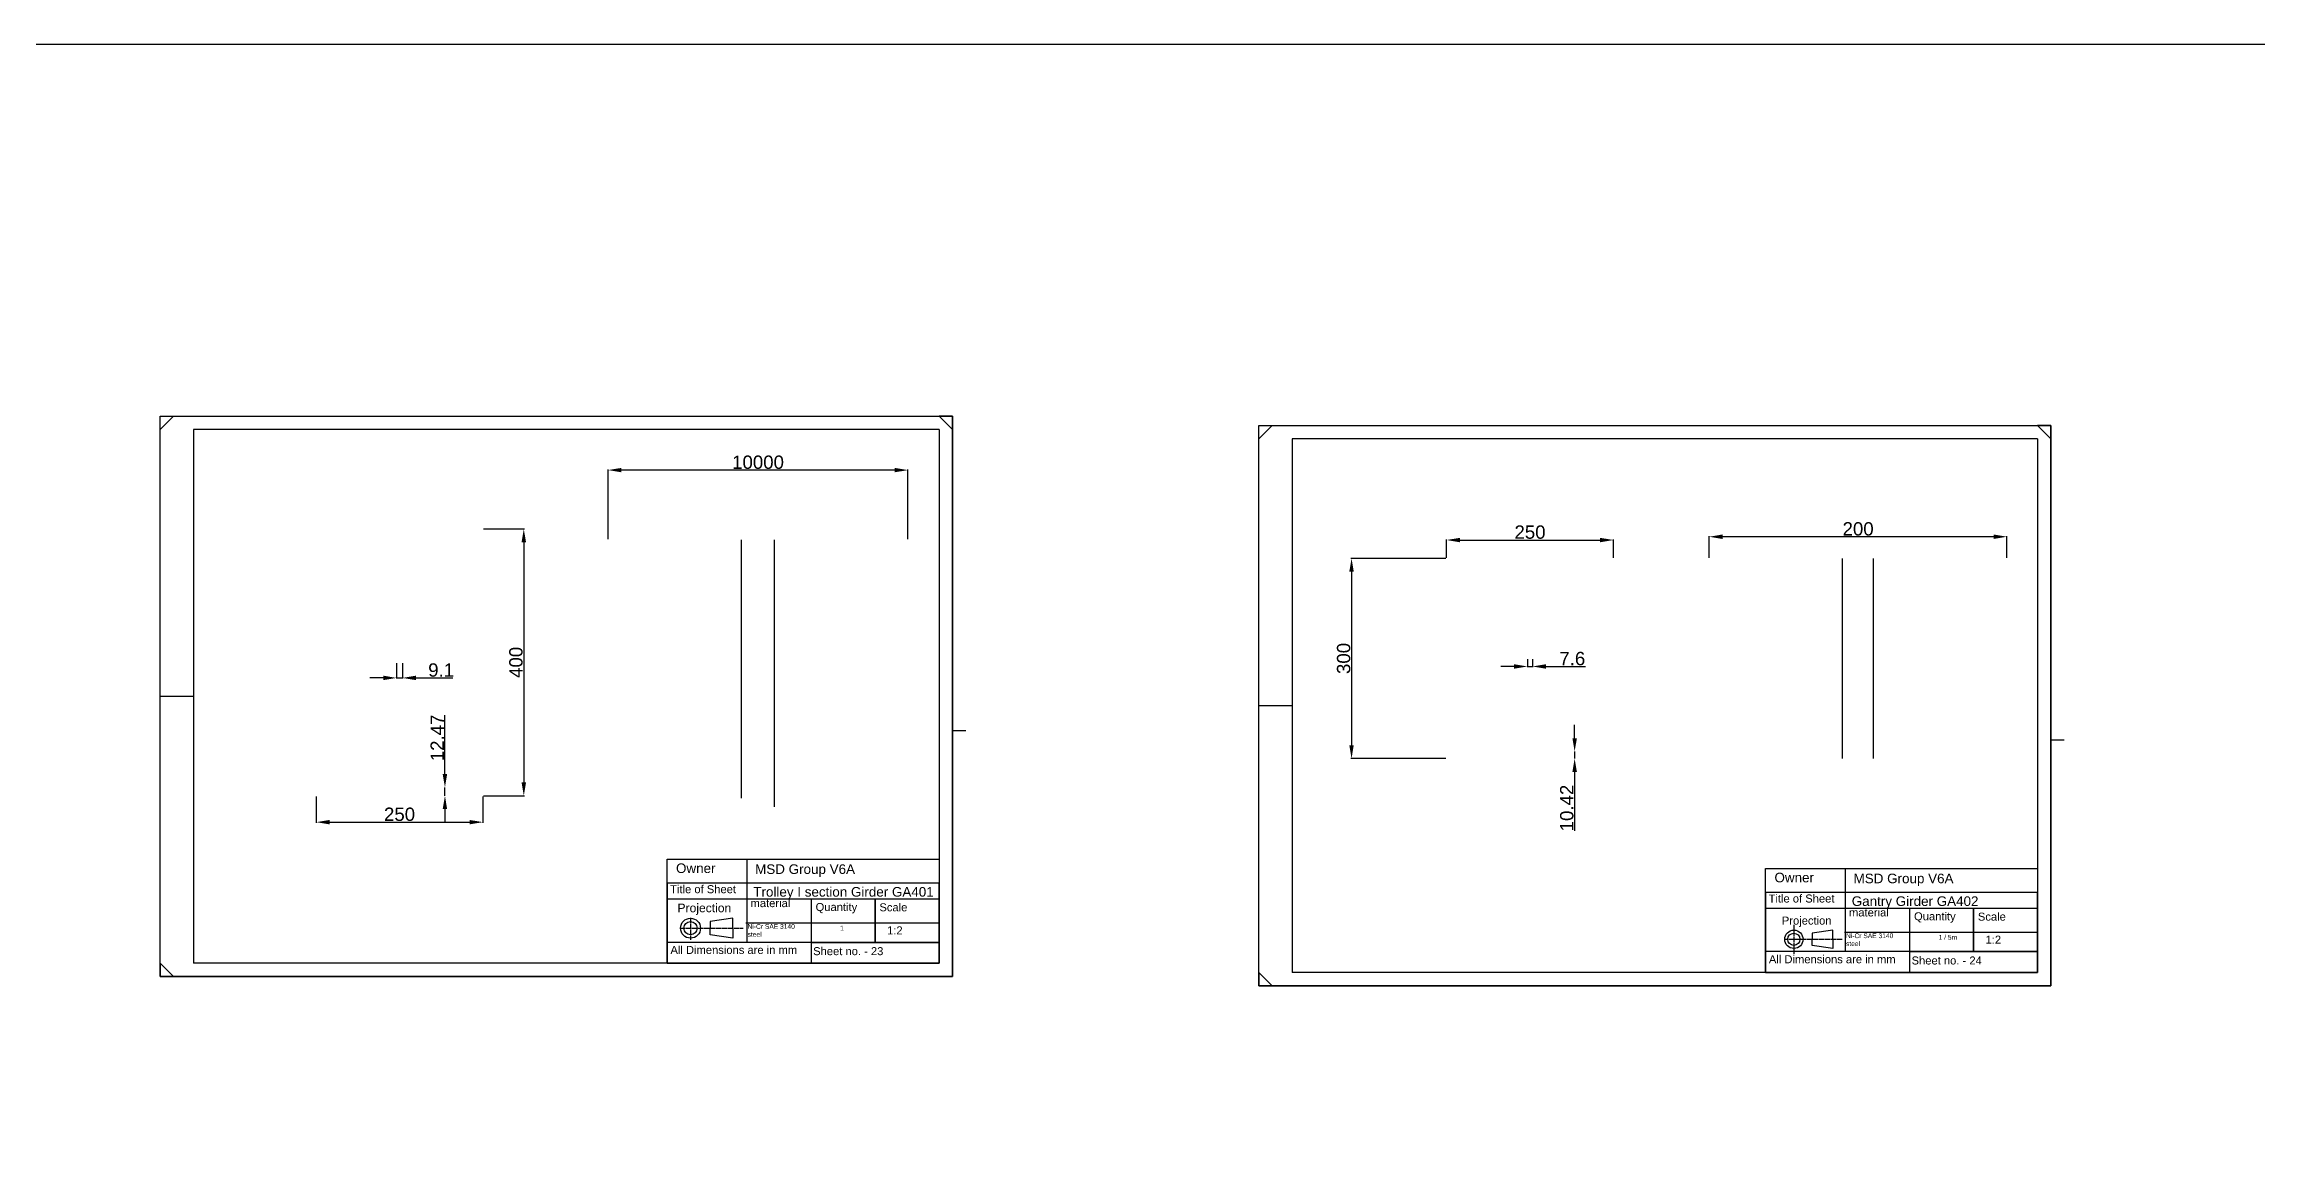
# Model space of a CAD drawing. Header units: millimetres. Extents: x -15074 to 21675, y -7568 to 6574.
# Drawn here: x -2821 to 496, y -4144 to -2509 of the extents above; entities that cross this region are included whole.
import ezdxf

# ---------------------------------------------------------------- set-up
doc = ezdxf.new("R2010")
doc.units = ezdxf.units.MM
doc.linetypes.add('AM_ISO08W050', pattern=[18, 12, -1.5, 3, -1.5])
doc.linetypes.add('AM_ISO08W050x2', pattern=[9, 6, -0.75, 1.5, -0.75])
doc.layers.add('AM_5', color=250, linetype='Continuous', lineweight=25)
doc.layers.add('AM_7', color=142, linetype='AM_ISO08W050', lineweight=25)
doc.styles.get("Standard").update_dxf_attribs({"font": 'arial.ttf'})
doc.linetypes.add('Amzigzag', pattern='A,0.0001,[136,genltshp.shx,S=0.04,R=0,X=0,Y=0],-11', length=11.0001)
doc.dimstyles.new('AM_ISO$0', dxfattribs={"dimtxt": 3.5, "dimasz": 3.5, "dimexe": 1, "dimexo": 1, "dimgap": 1.5, "dimtad": 1, "dimdsep": 46, "dimtxsty": 'Standard', "dimcen": 0, "dimclrd": 256, "dimclre": 256, "dimclrt": 250, "dimadec": 0, "dimazin": 2, "dimtp": 0.1, "dimtm": 0.1, "dimtfac": 0.71, "dimtdec": 3, "dimtmove": 0, "dimatfit": 3, "dimfxl": 1, "dimlwd": -1, "dimlwe": -1, "dimarcsym": 1})

# ---------------------------------------------------------------- blocks, each defined once
blk = doc.blocks.new('*D247')
at = {"layer": 'AM_5', "linetype": 'ByBlock', "transparency": 16777216}
for p, q in [((-2162.6, -3235.9), (-2101.3, -3235.9)), ((-2102.3, -3255.9), (-2102.3, -3615.9)), ((-2162.6, -3635.9), (-2101.3, -3635.9))]:
    blk.add_line(p, q, dxfattribs=at)
at = {"layer": 'AM_5', "transparency": 16777216}
for points in [[(-2105.6, -3255.9), (-2098.9, -3255.9), (-2102.3, -3235.9)], [(-2105.6, -3615.9), (-2098.9, -3615.9), (-2102.3, -3635.9)]]:
    blk.add_solid(points, dxfattribs=at)
at = {"layer": 'Defpoints', "color": 0, "transparency": 16777216}
for p in [(-2163.6, -3235.9), (-2163.6, -3635.9), (-2102.3, -3635.9)]:
    blk.add_point(p, dxfattribs=at)
at = {"layer": 'AM_5', "color": 250, "transparency": 16777216, "insert": (-2114, -3435.9), "char_height": 20, "attachment_point": 5, "rotation": 90}
blk.add_mtext('400', dxfattribs=at)
blk = doc.blocks.new('*D248')
at = {"layer": 'AM_5', "linetype": 'ByBlock', "ltscale": 8, "transparency": 16777216}
for p, q in [((-2413.6, -3636.9), (-2413.6, -3676.4)), ((-2163.6, -3636.9), (-2163.6, -3676.4)), ((-2393.6, -3675.4), (-2183.6, -3675.4))]:
    blk.add_line(p, q, dxfattribs=at)
at = {"layer": 'AM_5', "ltscale": 8, "transparency": 16777216}
for points in [[(-2393.6, -3672.1), (-2393.6, -3678.7), (-2413.6, -3675.4)], [(-2183.6, -3672.1), (-2183.6, -3678.7), (-2163.6, -3675.4)]]:
    blk.add_solid(points, dxfattribs=at)
at = {"layer": 'Defpoints', "color": 0, "ltscale": 8, "transparency": 16777216}
for p in [(-2413.6, -3635.9), (-2163.6, -3635.9), (-2163.6, -3675.4)]:
    blk.add_point(p, dxfattribs=at)
at = {"layer": 'AM_5', "color": 250, "ltscale": 8, "transparency": 16777216, "insert": (-2288.6, -3663.7), "char_height": 20, "attachment_point": 5}
blk.add_mtext('250', dxfattribs=at)
blk = doc.blocks.new('*D249')
at = {"layer": 'AM_5', "linetype": 'ByBlock', "ltscale": 8, "transparency": 16777216}
for p, q in [((-2220.5, -3603.4), (-2220.5, -3514.8)), ((-2220.5, -3635.9), (-2220.5, -3623.4)), ((-2220.5, -3655.9), (-2220.5, -3675.9))]:
    blk.add_line(p, q, dxfattribs=at)
at = {"layer": 'AM_5', "ltscale": 8, "transparency": 16777216}
for points in [[(-2223.9, -3603.4), (-2217.2, -3603.4), (-2220.5, -3623.4)], [(-2223.9, -3655.9), (-2217.2, -3655.9), (-2220.5, -3635.9)]]:
    blk.add_solid(points, dxfattribs=at)
at = {"layer": 'Defpoints', "color": 0, "ltscale": 8, "transparency": 16777216}
for p in [(-2220.5, -3623.4), (-2220.5, -3635.9), (-2220.5, -3635.9)]:
    blk.add_point(p, dxfattribs=at)
at = {"layer": 'AM_5', "color": 250, "ltscale": 8, "transparency": 16777216, "insert": (-2232.1, -3549.1), "char_height": 20, "attachment_point": 5, "rotation": 90}
blk.add_mtext('12.47', dxfattribs=at)
blk = doc.blocks.new('*D250')
at = {"layer": 'AM_5', "linetype": 'ByBlock', "ltscale": 8, "transparency": 16777216}
for p, q in [((-2293.1, -3436.9), (-2293.1, -3460.2)), ((-2284, -3436.9), (-2284, -3460.2)), ((-2313.1, -3459.2), (-2333.1, -3459.2)), ((-2293.1, -3459.2), (-2284, -3459.2)), ((-2264, -3459.2), (-2208.5, -3459.2))]:
    blk.add_line(p, q, dxfattribs=at)
at = {"layer": 'AM_5', "ltscale": 8, "transparency": 16777216}
for points in [[(-2313.1, -3455.8), (-2313.1, -3462.5), (-2293.1, -3459.2)], [(-2264, -3455.8), (-2264, -3462.5), (-2284, -3459.2)]]:
    blk.add_solid(points, dxfattribs=at)
at = {"layer": 'Defpoints', "color": 0, "ltscale": 8, "transparency": 16777216}
for p in [(-2293.1, -3435.9), (-2284, -3435.9), (-2284, -3459.2)]:
    blk.add_point(p, dxfattribs=at)
at = {"layer": 'AM_5', "color": 250, "ltscale": 8, "transparency": 16777216, "insert": (-2226.2, -3447.5), "char_height": 20, "attachment_point": 5}
blk.add_mtext('9.1', dxfattribs=at)
blk = doc.blocks.new('*D251')
at = {"layer": 'AM_5', "linetype": 'ByBlock', "ltscale": 8, "transparency": 16777216}
for p, q in [((-1975.8, -3251.3), (-1975.8, -3146.7)), ((-1546.2, -3147.7), (-1955.8, -3147.7)), ((-1526.2, -3251.3), (-1526.2, -3146.7))]:
    blk.add_line(p, q, dxfattribs=at)
at = {"layer": 'AM_5', "ltscale": 8, "transparency": 16777216}
for points in [[(-1955.8, -3144.4), (-1955.8, -3151), (-1975.8, -3147.7)], [(-1546.2, -3144.4), (-1546.2, -3151), (-1526.2, -3147.7)]]:
    blk.add_solid(points, dxfattribs=at)
at = {"layer": 'Defpoints', "color": 0, "ltscale": 8, "transparency": 16777216}
for p in [(-1975.8, -3147.7), (-1975.8, -3252.3), (-1526.2, -3252.3)]:
    blk.add_point(p, dxfattribs=at)
at = {"layer": 'AM_5', "color": 250, "ltscale": 8, "transparency": 16777216, "insert": (-1751, -3136), "char_height": 20, "attachment_point": 5}
blk.add_mtext('10000', dxfattribs=at)
blk = doc.blocks.new('*D252')
at = {"layer": 'AM_5', "linetype": 'ByBlock', "transparency": 16777216}
for p, q in [((-719.4, -3280), (-862, -3280)), ((-861, -3300), (-861, -3560)), ((-719.4, -3580), (-862, -3580))]:
    blk.add_line(p, q, dxfattribs=at)
at = {"layer": 'AM_5', "transparency": 16777216}
for points in [[(-864.4, -3300), (-857.7, -3300), (-861, -3280)], [(-864.4, -3560), (-857.7, -3560), (-861, -3580)]]:
    blk.add_solid(points, dxfattribs=at)
at = {"layer": 'Defpoints', "color": 0, "transparency": 16777216}
for p in [(-718.4, -3280), (-861, -3580), (-718.4, -3580)]:
    blk.add_point(p, dxfattribs=at)
at = {"layer": 'AM_5', "color": 250, "transparency": 16777216, "insert": (-872.8, -3430), "char_height": 20, "attachment_point": 5, "rotation": 90}
blk.add_mtext('300', dxfattribs=at)
blk = doc.blocks.new('*D253')
at = {"layer": 'AM_5', "linetype": 'ByBlock', "transparency": 16777216}
for p, q in [((-617.2, -3442), (-637.2, -3442)), ((-597.2, -3431), (-597.2, -3443)), ((-597.2, -3442), (-589.6, -3442)), ((-589.6, -3431), (-589.6, -3443)), ((-569.6, -3442), (-510.4, -3442))]:
    blk.add_line(p, q, dxfattribs=at)
at = {"layer": 'AM_5', "transparency": 16777216}
for points in [[(-617.2, -3438.7), (-617.2, -3445.4), (-597.2, -3442)], [(-569.6, -3438.7), (-569.6, -3445.4), (-589.6, -3442)]]:
    blk.add_solid(points, dxfattribs=at)
at = {"layer": 'Defpoints', "color": 0, "transparency": 16777216}
for p in [(-597.2, -3430), (-589.6, -3430), (-589.6, -3442)]:
    blk.add_point(p, dxfattribs=at)
at = {"layer": 'AM_5', "color": 250, "transparency": 16777216, "insert": (-530, -3430.3), "char_height": 20, "attachment_point": 5}
blk.add_mtext('7.6', dxfattribs=at)
blk = doc.blocks.new('*D254')
at = {"layer": 'AM_5', "linetype": 'ByBlock', "transparency": 16777216}
for p, q in [((-526.5, -3549.6), (-526.5, -3529.6)), ((-526.5, -3569.6), (-526.5, -3580)), ((-526.5, -3600), (-526.5, -3688.4))]:
    blk.add_line(p, q, dxfattribs=at)
at = {"layer": 'AM_5', "transparency": 16777216}
for points in [[(-529.8, -3549.6), (-523.1, -3549.6), (-526.5, -3569.6)], [(-529.8, -3600), (-523.1, -3600), (-526.5, -3580)]]:
    blk.add_solid(points, dxfattribs=at)
at = {"layer": 'Defpoints', "color": 0, "transparency": 16777216}
for p in [(-526.5, -3569.6), (-526.5, -3580), (-526.5, -3580)]:
    blk.add_point(p, dxfattribs=at)
at = {"layer": 'AM_5', "color": 250, "transparency": 16777216, "insert": (-538.2, -3654.2), "char_height": 20, "attachment_point": 5, "rotation": 90}
blk.add_mtext('10.42', dxfattribs=at)
blk = doc.blocks.new('*D255')
at = {"layer": 'AM_5', "linetype": 'ByBlock', "transparency": 16777216}
for p, q in [((-718.4, -3279), (-718.4, -3251.5)), ((-698.4, -3252.5), (-488.4, -3252.5)), ((-468.4, -3279), (-468.4, -3251.5))]:
    blk.add_line(p, q, dxfattribs=at)
at = {"layer": 'AM_5', "transparency": 16777216}
for points in [[(-698.4, -3249.2), (-698.4, -3255.9), (-718.4, -3252.5)], [(-488.4, -3249.2), (-488.4, -3255.9), (-468.4, -3252.5)]]:
    blk.add_solid(points, dxfattribs=at)
at = {"layer": 'Defpoints', "color": 0, "transparency": 16777216}
for p in [(-718.4, -3280), (-468.4, -3252.5), (-468.4, -3280)]:
    blk.add_point(p, dxfattribs=at)
at = {"layer": 'AM_5', "color": 250, "transparency": 16777216, "insert": (-593.4, -3240.8), "char_height": 20, "attachment_point": 5}
blk.add_mtext('250', dxfattribs=at)
blk = doc.blocks.new('*D256')
at = {"layer": 'AM_5', "linetype": 'ByBlock', "transparency": 16777216}
for p, q in [((-324.7, -3279), (-324.7, -3246.6)), ((101.8, -3247.6), (-304.7, -3247.6)), ((121.8, -3279), (121.8, -3246.6))]:
    blk.add_line(p, q, dxfattribs=at)
at = {"layer": 'AM_5', "transparency": 16777216}
for points in [[(-304.7, -3244.2), (-304.7, -3250.9), (-324.7, -3247.6)], [(101.8, -3244.2), (101.8, -3250.9), (121.8, -3247.6)]]:
    blk.add_solid(points, dxfattribs=at)
at = {"layer": 'Defpoints', "color": 0, "transparency": 16777216}
for p in [(-324.7, -3247.6), (-324.7, -3280), (121.8, -3280)]:
    blk.add_point(p, dxfattribs=at)
at = {"layer": 'AM_5', "color": 250, "transparency": 16777216, "insert": (-101.4, -3235.9), "char_height": 20, "attachment_point": 5}
blk.add_mtext('200', dxfattribs=at)

msp = doc.modelspace()

# ---------------------------------------------------------------- linework, layer by layer
for p, q in [((-2647.384, -3086.731), (-2627.384, -3066.731)), ((-1459.384, -3086.731), (-1479.384, -3066.731)), ((-1000.206, -3100.698), (-980.206, -3080.698)), ((187.794, -3100.698), (167.794, -3080.698)), ((-2597.384, -3086.731), (-2597.384, -3106.731)), ((-1479.384, -3086.731), (-1479.384, -3106.731)), ((-950.206, -3100.698), (-950.206, -3120.698)), ((167.794, -3100.698), (167.794, -3120.698)), ((-2647.384, -3486.731), (-2597.384, -3486.731)), ((-1000.206, -3500.698), (-950.206, -3500.698)), ((-1459.384, -3537.931), (-1439.384, -3537.931)), ((187.794, -3551.898), (207.794, -3551.898)), ((-1852.262, -3834.316), (-1852.262, -3834.316)), ((-1852.262, -3834.316), (-1852.262, -3834.316)), ((-1788.996, -3819.426), (-1822.606, -3824.435)), ((-1788.996, -3849.205), (-1822.606, -3844.196)), ((-1788.996, -3824.435), (-1788.996, -3819.426)), ((-1788.996, -3844.196), (-1788.996, -3849.205)), ((-139.282, -3837.222), (-170.333, -3841.849)), ((-139.282, -3841.849), (-139.282, -3837.222)), ((-1671.384, -3855.531), (-1671.384, -3886.731)), ((-195.645, -3860.022), (-195.645, -3860.022)), ((-195.645, -3860.022), (-195.645, -3860.022)), ((-139.282, -3864.734), (-170.333, -3860.106)), ((-139.282, -3860.106), (-139.282, -3864.734)), ((-24.206, -3869.498), (-24.206, -3900.698)), ((-2647.384, -3886.731), (-2627.384, -3906.731)), ((-1000.206, -3900.698), (-980.206, -3920.698))]:
    msp.add_line(p, q)
at = {"linetype": 'Amzigzag', "ltscale": 5}
for p, q in [((-1775.753, -3639.623), (-1775.753, -3252.323)), ((-1726.226, -3652.323), (-1726.226, -3252.323))]:
    msp.add_line(p, q, dxfattribs=at)
at = {"linetype": 'Amzigzag', "ltscale": 6}
for p, q in [((-124.679, -3580.035), (-124.679, -3280.035)), ((-78.195, -3580.035), (-78.195, -3280.035))]:
    msp.add_line(p, q, dxfattribs=at)
for points in [[(-6139.116, -2509.431), (2226.411, -2509.431), (2226.411, -6416.46), (-6139.116, -6416.46)], [(-2647.384, -3066.731), (-1459.384, -3066.731), (-1459.384, -3906.731), (-2647.384, -3906.731)], [(-1887.384, -3730.731), (-1479.384, -3730.731), (-1479.384, -3886.731), (-1887.384, -3886.731)], [(-240.206, -3744.698), (167.794, -3744.698), (167.794, -3900.698), (-240.206, -3900.698)], [(-1887.384, -3886.731), (-1479.384, -3886.731), (-1479.384, -3766.731), (-1887.384, -3766.731)], [(-240.206, -3900.698), (167.794, -3900.698), (167.794, -3780.698), (-240.206, -3780.698)], [(-1887.384, -3886.731), (-1479.384, -3886.731), (-1479.384, -3790.731), (-1887.384, -3790.731)], [(-1575.384, -3790.731), (-1671.384, -3790.731), (-1671.384, -3855.531), (-1575.384, -3855.531)], [(-1479.384, -3790.731), (-1575.384, -3790.731), (-1575.384, -3855.531), (-1479.384, -3855.531)], [(-240.206, -3900.698), (167.794, -3900.698), (167.794, -3804.698), (-240.206, -3804.698)], [(71.794, -3804.698), (-24.206, -3804.698), (-24.206, -3869.498), (71.794, -3869.498)], [(167.794, -3804.698), (71.794, -3804.698), (71.794, -3869.498), (167.794, -3869.498)], [(-1887.384, -3886.731), (-1479.384, -3886.731), (-1479.384, -3855.531), (-1887.384, -3855.531)], [(-240.206, -3900.698), (167.794, -3900.698), (167.794, -3869.498), (-240.206, -3869.498)]]:
    msp.add_lwpolyline(points, close=True)
for points in [[(-2597.384, -3906.731), (-2647.384, -3906.731), (-2647.384, -3066.731), (-2597.384, -3066.731)], [(-2647.384, -3086.731), (-2647.384, -3066.731), (-1459.384, -3066.731), (-1459.384, -3086.731)], [(-1479.384, -3906.731), (-1459.384, -3906.731), (-1459.384, -3066.731), (-1479.384, -3066.731)], [(-950.206, -3920.698), (-1000.206, -3920.698), (-1000.206, -3080.698), (-950.206, -3080.698)], [(-1000.206, -3100.698), (-1000.206, -3080.698), (-300.32, -3080.698)], [(-289.72, -3080.698), (187.794, -3080.698), (187.794, -3920.698), (-1000.206, -3920.698), (-1000.206, -3080.698), (-300.32, -3080.698)], [(-300.32, -3080.698), (-289.72, -3080.698)], [(-300.32, -3080.698), (-289.72, -3080.698)], [(-289.72, -3080.698), (187.794, -3080.698), (187.794, -3100.698)], [(167.794, -3920.698), (187.794, -3920.698), (187.794, -3080.698), (167.794, -3080.698)], [(-2597.384, -3086.731), (-2597.384, -3886.731)], [(-1479.384, -3086.731), (-2597.384, -3086.731)], [(-1479.384, -3086.731), (-1479.384, -3886.731)], [(-950.206, -3100.698), (-950.206, -3900.698)], [(-300.32, -3100.698), (-950.206, -3100.698)], [(-289.72, -3100.698), (-300.32, -3100.698)], [(167.794, -3100.698), (-289.72, -3100.698)], [(167.794, -3100.698), (167.794, -3900.698)], [(-1767.384, -3855.531), (-1767.384, -3730.731), (-1479.384, -3730.731), (-1479.384, -3886.731), (-1767.384, -3886.731)], [(-120.206, -3869.498), (-120.206, -3744.698), (167.794, -3744.698), (167.794, -3900.698), (-120.206, -3900.698)], [(-1887.384, -3826.731), (-1887.384, -3886.731), (-1479.384, -3886.731), (-1479.384, -3826.731), (-1769.086, -3826.731)], [(-1822.606, -3824.435), (-1822.606, -3834.316)], [(-1822.606, -3844.196), (-1822.606, -3834.316)], [(-1788.996, -3834.316), (-1788.996, -3824.435)], [(-1788.996, -3834.316), (-1788.996, -3844.196)], [(-240.206, -3840.698), (-240.206, -3900.698), (167.794, -3900.698), (167.794, -3840.698), (-121.908, -3840.698)], [(-170.333, -3841.849), (-170.333, -3850.978)], [(-139.282, -3850.978), (-139.282, -3841.849)], [(-170.333, -3860.106), (-170.333, -3850.978)], [(-139.282, -3850.978), (-139.282, -3860.106)], [(-2647.384, -3886.731), (-2647.384, -3906.731), (-1459.384, -3906.731), (-1459.384, -3886.731)], [(-1479.384, -3886.731), (-2597.384, -3886.731)], [(-1000.206, -3900.698), (-1000.206, -3920.698), (187.794, -3920.698), (187.794, -3900.698)], [(167.794, -3900.698), (-950.206, -3900.698)]]:
    msp.add_lwpolyline(points)
for centre, radius in [((-1852.262, -3834.316), 14.889), ((-1852.262, -3834.316), 9.881), ((-197.732, -3850.978), 13.756), ((-197.732, -3850.978), 9.128)]:
    msp.add_circle(centre, radius)
at = {"layer": 'AM_7', "linetype": 'AM_ISO08W050x2'}
for p, q in [((-1867.836, -3834.316), (-1773.421, -3834.316)), ((-1852.262, -3818.741), (-1852.262, -3852.467)), ((-1852.262, -3834.316), (-1852.262, -3834.316)), ((-1852.262, -3834.316), (-1852.262, -3834.316)), ((-197.883, -3829.182), (-197.883, -3872.773)), ((-212.121, -3850.978), (-124.893, -3850.978)), ((-195.645, -3860.022), (-195.645, -3860.022)), ((-195.645, -3860.022), (-195.645, -3860.022))]:
    msp.add_line(p, q, dxfattribs=at)

# ---------------------------------------------------------------- texts
at = {"attachment_point": 1}
for s, width, gutter_width, heights, insert, char_height in [(' Owner', 101.23529, 30, [0], (-1879.6, -3737.235), 14.4), ('MSD Group V6A', 225.47861, 30, [0], (-1755.357, -3738.614), 14.4), ('Title of Sheet', 109.51818, 30, [0], (-1882.821, -3769.879), 12), ('Trolley I section Girder GA401', 289.01217, 30, [0], (-1758.118, -3772.637), 14.4), (' Owner', 101.23529, 30, [0], (-232.422, -3751.202), 14.4), ('MSD Group V6A', 225.47861, 30, [0], (-108.179, -3752.581), 14.4), ('Projection', 118.89297, 64.895, [0], (-1871.785, -3797.445), 12.979), ('material', 90.87526, 30, [0], (-1762.259, -3790.731), 12), ('Quantity', 80.52807, 30, [0], (-1664.705, -3796.546), 12), ('Scale', 82.82887, 30, [0], (-1568.992, -3797.005), 12), ('Title of Sheet', 109.51818, 30, [0], (-235.643, -3783.846), 12), ('material', 90.87526, 30, [0], (-115.081, -3804.698), 12), ('Gantry Girder GA402', 228.23958, 30, [0], (-110.94, -3786.604), 14.4), ('Quantity', 80.52807, 30, [0], (-17.527, -3810.513), 12), ('Scale', 82.82887, 30, [0], (78.186, -3810.972), 12), ('Ni-Cr SAE 3140 \\Psteel', 131.56505, 35.694, [0], (-1766.706, -3828.145), 7.13879), ('1', 125.74356, 35.694, [0], (-1627.864, -3830.472), 7.139), ('\\pxi-3,l4,t4;1:2', 81.89426, 30, [0], (-1569.512, -3831.585), 12), ('Projection', 109.84281, 59.955, [0], (-215.77, -3816.914), 11.991), ('Ni-Cr SAE 3140 \\Psteel', 131.56505, 35.694, [0], (-119.528, -3842.112), 7.13879), ('1 / 5m', 125.74356, 35.694, [0], (19.313, -3844.439), 7.1388), ('\\pxi-3,l4,t4;1:2', 81.89426, 30, [0], (77.666, -3845.552), 12), ('All Dimensions are in mm', 231.69176, 30, [0], (-1882.361, -3860.914), 12), ('Sheet no. - 23', 174.4008, 30, [4.346], (-1668.386, -3862.753), 12), ('All Dimensions are in mm', 231.69176, 30, [0], (-235.183, -3874.881), 12), ('Sheet no. - 24', 174.4008, 30, [4.346], (-21.209, -3876.72), 12)]:
    msp.add_mtext_dynamic_manual_height_columns(s, width=width, gutter_width=gutter_width, heights=heights, dxfattribs=dict(at, insert=insert, char_height=char_height))

# ---------------------------------------------------------------- dimensions: what is measured, and where the dimension line sits
at = {"layer": 'AM_5', "ltscale": 8}
dim = msp.add_linear_dim(base=(-1975.753, -3147.697), p1=(-1526.226, -3252.323), p2=(-1975.753, -3252.323), text='10000', dimstyle='AM_ISO$0', override={"dimtxt": 20, "dimasz": 20, "dimpost": ''}, dxfattribs=at)
dim.commit()
dim.dimension.update_dxf_attribs({"geometry": '*D251', "text_midpoint": (-1750.989, -3135.986)})
at = {"layer": 'AM_5'}
for base, p1, p2, angle, override, picture, middle in [((-2102.257, -3635.917), (-2163.553, -3235.917), (-2163.553, -3635.917), 90, {"dimtxt": 20, "dimasz": 20, "dimpost": ''}, '*D247', (-2113.968, -3435.917)), ((-468.417, -3252.545), (-718.417, -3280.035), (-468.417, -3280.035), 0, {"dimtxt": 20, "dimasz": 20}, '*D255', (-593.417, -3240.833)), ((-861.048, -3580.035), (-718.417, -3280.035), (-718.417, -3580.035), 90, {"dimtxt": 20, "dimasz": 20, "dimpost": ''}, '*D252', (-872.766, -3430.035)), ((-589.617, -3442.035), (-597.217, -3430.035), (-589.617, -3430.035), 0, {"dimtxt": 20, "dimasz": 20}, '*D253', (-530, -3430.324)), ((-526.459, -3580.035), (-526.459, -3569.614), (-526.459, -3580.035), 90, {"dimtxt": 20, "dimasz": 20}, '*D254', (-538.171, -3654.237))]:
    dim = msp.add_linear_dim(base=base, p1=p1, p2=p2, angle=angle, dimstyle='AM_ISO$0', override=override, dxfattribs=at)
    dim.commit()
    dim.dimension.update_dxf_attribs({"geometry": picture, "text_midpoint": middle})
dim = msp.add_linear_dim(base=(-324.679, -3247.572), p1=(121.805, -3280.035), p2=(-324.679, -3280.035), text='200', dimstyle='AM_ISO$0', override={"dimtxt": 20, "dimasz": 20, "dimpost": ''}, dxfattribs=at)
dim.commit()
dim.dimension.update_dxf_attribs({"geometry": '*D256', "text_midpoint": (-101.437, -3235.861)})
at = {"layer": 'AM_5', "ltscale": 8}
for base, p1, p2, angle, picture, middle in [((-2284.003, -3459.179), (-2293.103, -3435.917), (-2284.003, -3435.917), 0, '*D250', (-2226.228, -3459.179)), ((-2220.523, -3635.917), (-2220.523, -3623.445), (-2220.523, -3635.917), 90, '*D249', (-2220.523, -3549.141))]:
    dim = msp.add_linear_dim(base=base, p1=p1, p2=p2, angle=angle, dimstyle='AM_ISO$0', override={"dimtxt": 20, "dimasz": 20}, dxfattribs=at)
    dim.commit()
    dim.dimension.update_dxf_attribs({"geometry": picture, "text_midpoint": middle, "dimtype": 160})
dim = msp.add_linear_dim(base=(-2163.553, -3675.393), p1=(-2413.553, -3635.917), p2=(-2163.553, -3635.917), angle=0, dimstyle='AM_ISO$0', override={"dimtxt": 20, "dimasz": 20}, dxfattribs=at)
dim.commit()
dim.dimension.update_dxf_attribs({"geometry": '*D248', "text_midpoint": (-2288.553, -3663.682)})

doc.saveas('drawing.dxf')
